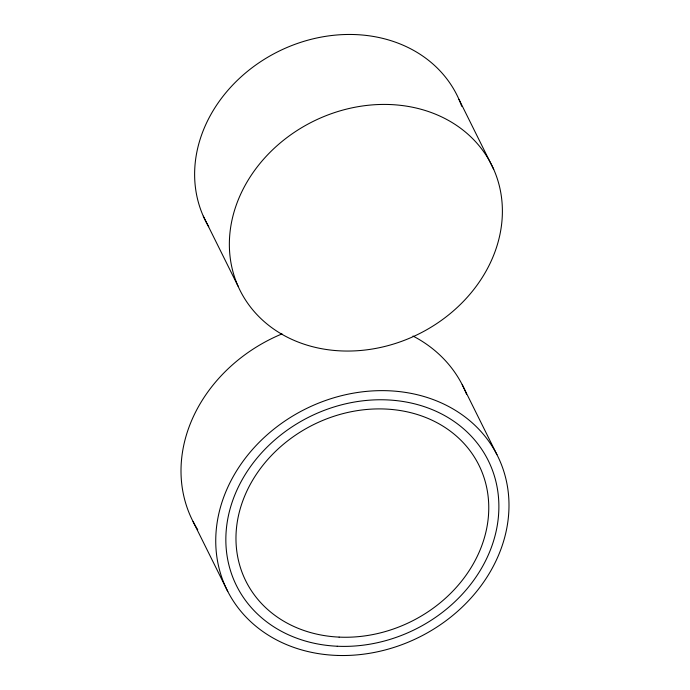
<?xml version="1.0" encoding="UTF-8"?>
<svg xmlns="http://www.w3.org/2000/svg" width="690" height="690" viewBox="0 0 690 690"><rect width="100%" height="100%" fill="white"/><g stroke="black" fill="none" stroke-linecap="round" stroke-linejoin="round"><path stroke-width="1.03" d="M458.979 99.403L493.712 169.369A140.562 118.68 -26.4 0 1 343.43 350.994A140.562 118.68 -26.4 0 1 260.475 162.849A140.562 118.68 -26.4 0 1 493.712 169.369M462.205 384.675L496.938 454.641M203.3 216.143L238.033 286.109M193.062 521.545L227.795 591.511M208.734 226.725A140.562 118.68 -26.4 0 1 280.847 50.267A140.562 118.68 -26.4 0 1 461.722 106.303M412.982 336.039A150.981 127.478 -26.4 0 1 466.552 394.266M197.72 529.722A150.981 127.478 -26.4 0 1 282.012 333.9M337.238 646.237A140.562 118.68 -26.4 0 0 491.133 466.889A140.562 118.68 -26.4 0 0 258.716 456.107A140.562 118.68 -26.4 0 0 337.238 646.237M338.264 655.466A150.981 127.478 -26.4 0 0 499.672 460.385A150.981 127.478 -26.4 0 0 249.159 453.382A150.981 127.478 -26.4 0 0 338.264 655.466M339.101 637.111A130.151 109.891 -26.4 0 0 481.594 471.046A130.151 109.891 -26.4 0 0 266.4 461.067A130.151 109.891 -26.4 0 0 339.101 637.111"/></g></svg>
